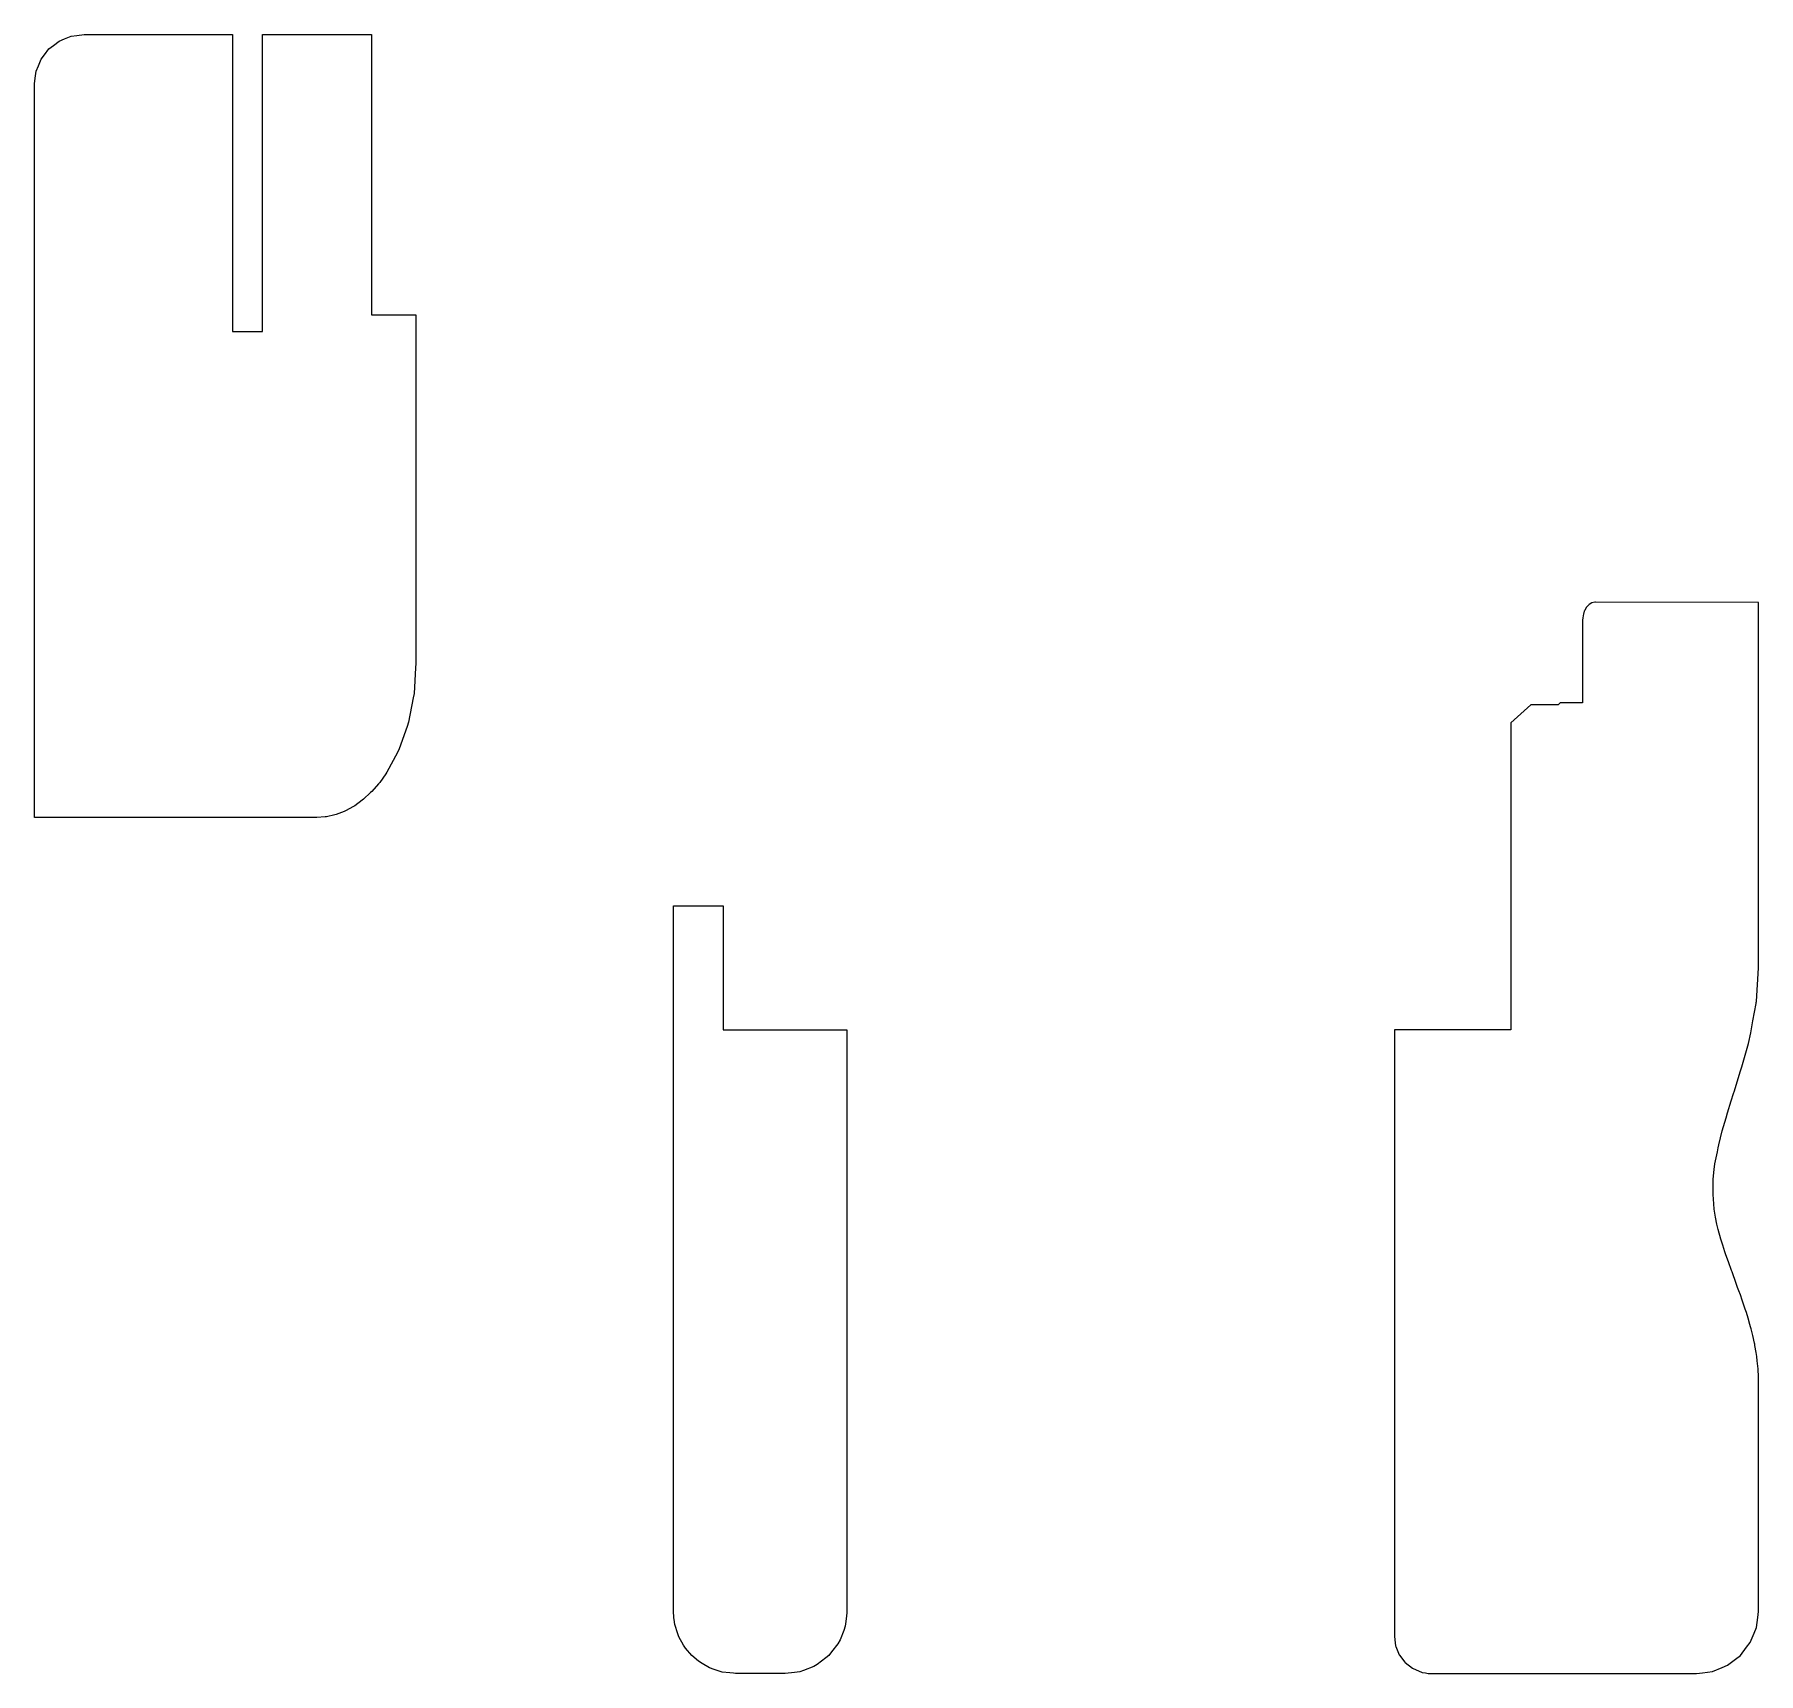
# Model space of a CAD drawing. Header units: metres. Extents: x 2.4 to 72, y -16 to 50.2.
import ezdxf

# ---------------------------------------------------------------- set-up
doc = ezdxf.new("R2010")
doc.units = ezdxf.units.M

msp = doc.modelspace()

# ---------------------------------------------------------------- linework, layer by layer
for p, q in [((3.613, 50.02), (3.882, 50.132)), ((3.882, 50.132), (4.111, 50.162)), ((4.111, 50.162), (4.4, 50.2)), ((4.4, 50.2), (9.822, 50.2)), ((9.822, 50.2), (10.238, 50.2)), ((10.238, 50.2), (10.392, 50.2)), ((10.392, 50.2), (10.392, 47.592)), ((11.608, 48.808), (11.608, 50.2)), ((11.608, 50.2), (11.732, 50.2)), ((11.732, 50.2), (12.055, 50.2)), ((12.055, 50.2), (16, 50.2)), ((16, 50.2), (16, 47.981)), ((2.808, 49.383), (2.986, 49.614)), ((2.986, 49.614), (3.169, 49.755)), ((3.169, 49.755), (3.4, 49.932)), ((3.4, 49.932), (3.613, 50.02)), ((2.468, 48.718), (2.556, 48.931)), ((2.556, 48.931), (2.668, 49.2)), ((2.668, 49.2), (2.808, 49.383)), ((11.608, 46.2), (11.608, 48.808)), ((2.4, 48.2), (2.43, 48.429)), ((2.4, 46.874), (2.4, 48.2)), ((2.43, 48.429), (2.468, 48.718)), ((10.392, 47.592), (10.392, 46.2)), ((16, 47.981), (16, 45.2)), ((2.4, 44.367), (2.4, 46.874)), ((10.392, 46.2), (10.392, 43.592)), ((11.608, 44.808), (11.608, 46.2)), ((11.608, 42.2), (11.608, 44.808)), ((16, 45.2), (16, 44.425)), ((16, 45.2), (16, 45.2)), ((2.4, 43.723), (2.4, 44.367)), ((16, 44.425), (16, 43.999)), ((16, 43.999), (16, 43.168)), ((2.4, 43.66), (2.4, 43.723)), ((2.4, 43.597), (2.4, 43.66)), ((2.4, 42.981), (2.4, 43.597)), ((10.392, 43.592), (10.392, 42.2)), ((16, 43.168), (16, 42.783)), ((2.4, 42.916), (2.4, 42.981)), ((2.4, 41.834), (2.4, 42.916)), ((16, 42.783), (16, 41.837)), ((2.4, 41.24), (2.4, 41.834)), ((10.392, 42.2), (10.392, 39.592)), ((11.608, 40.808), (11.608, 42.2)), ((16, 41.837), (16, 41.538)), ((2.4, 40.747), (2.4, 41.24)), ((16, 41.538), (16, 40.408)), ((2.4, 40.376), (2.4, 40.747)), ((2.4, 37.305), (2.4, 40.376)), ((11.608, 38.2), (11.608, 40.808)), ((16, 40.408), (16, 40.238)), ((16, 40.238), (16, 38.875)), ((10.392, 39.592), (10.392, 38.2)), ((16, 38.875), (16.028, 38.875)), ((16.028, 38.875), (17.8, 38.875)), ((17.8, 38.875), (17.8, 38.866)), ((17.8, 38.866), (17.8, 38.741)), ((17.8, 38.741), (17.8, 32.962)), ((10.392, 38.2), (10.456, 38.2)), ((10.456, 38.2), (10.47, 38.2)), ((10.47, 38.2), (10.596, 38.2)), ((10.596, 38.2), (10.625, 38.2)), ((10.625, 38.2), (10.767, 38.2)), ((10.767, 38.2), (10.806, 38.2)), ((10.806, 38.2), (10.958, 38.2)), ((10.958, 38.2), (11, 38.2)), ((11, 38.2), (11.155, 38.2)), ((11.155, 38.2), (11.194, 38.2)), ((11.194, 38.2), (11.346, 38.2)), ((11.346, 38.2), (11.375, 38.2)), ((11.375, 38.2), (11.517, 38.2)), ((11.517, 38.2), (11.53, 38.2)), ((11.53, 38.2), (11.608, 38.2)), ((2.4, 36.902), (2.4, 37.305)), ((2.4, 36.613), (2.4, 36.902)), ((2.4, 32.689), (2.4, 36.613)), ((17.8, 32.962), (17.8, 30.365)), ((2.4, 28.564), (2.4, 32.689)), ((17.8, 30.365), (17.8, 28.975)), ((2.4, 25.144), (2.4, 28.564)), ((17.8, 28.975), (17.8, 28.157)), ((17.8, 28.157), (17.8, 27.647)), ((17.8, 27.647), (17.8, 27.043)), ((65.15, 27.169), (65.061, 27.072)), ((65.16, 27.175), (65.15, 27.169)), ((65.271, 27.24), (65.16, 27.175)), ((65.394, 27.267), (65.271, 27.24)), ((65.4, 27.268), (65.394, 27.267)), ((65.418, 27.268), (65.4, 27.268)), ((72, 27.261), (65.418, 27.268)), ((72, 26.553), (72, 27.261)), ((17.8, 27.043), (17.8, 24.8)), ((64.906, 26.625), (64.9, 26.556)), ((64.9, 26.556), (64.9, 25.537)), ((64.917, 26.739), (64.906, 26.625)), ((64.931, 26.788), (64.917, 26.739)), ((64.967, 26.91), (64.931, 26.788)), ((64.983, 26.94), (64.967, 26.91)), ((65.046, 27.057), (64.983, 26.94)), ((65.061, 27.072), (65.046, 27.057)), ((72, 23.289), (72, 26.553)), ((2.4, 18.577), (2.4, 25.144)), ((64.9, 25.537), (64.9, 24.4)), ((17.788, 24.616), (17.723, 23.586)), ((17.8, 24.8), (17.788, 24.616)), ((64.9, 24.4), (64.9, 23.2)), ((17.689, 23.409), (17.496, 22.418)), ((17.723, 23.586), (17.689, 23.409)), ((62.808, 23.128), (62, 22.4)), ((62.908, 23.128), (62.808, 23.128)), ((63.908, 23.128), (62.908, 23.128)), ((63.983, 23.195), (63.908, 23.128)), ((63.985, 23.197), (63.983, 23.195)), ((63.987, 23.199), (63.985, 23.197)), ((63.988, 23.199), (63.987, 23.199)), ((64.017, 23.2), (63.988, 23.2)), ((63.988, 23.2), (63.988, 23.199)), ((64.9, 23.2), (64.017, 23.2)), ((72, 22.159), (72, 23.289)), ((17.496, 22.418), (17.44, 22.256)), ((62, 22.4), (62, 20.553)), ((17.44, 22.256), (17.126, 21.342)), ((72, 20.133), (72, 22.159)), ((17.051, 21.2), (16.628, 20.399)), ((17.126, 21.342), (17.051, 21.2)), ((16.584, 20.337), (16.338, 19.989)), ((16.628, 20.399), (16.584, 20.337)), ((62, 20.553), (62, 20.405)), ((62, 20.405), (62, 20.296)), ((62, 20.296), (62, 11.906)), ((15.971, 19.578), (15.686, 19.312)), ((16.022, 19.626), (15.971, 19.578)), ((16.29, 19.934), (16.022, 19.626)), ((16.338, 19.989), (16.29, 19.934)), ((72, 19.246), (72, 20.133)), ((14.904, 18.822), (14.58, 18.696)), ((14.961, 18.845), (14.904, 18.822)), ((15.275, 19.019), (14.961, 18.845)), ((15.331, 19.051), (15.275, 19.019)), ((15.632, 19.272), (15.331, 19.051)), ((15.686, 19.312), (15.632, 19.272)), ((72, 18.836), (72, 19.246)), ((72, 18.383), (72, 18.836)), ((12.076, 18.577), (2.4, 18.577)), ((13.8, 18.577), (12.076, 18.577)), ((14.133, 18.602), (13.8, 18.577)), ((14.192, 18.607), (14.133, 18.602)), ((14.522, 18.683), (14.192, 18.607)), ((14.58, 18.696), (14.522, 18.683)), ((72, 18.005), (72, 18.383)), ((72, 16.316), (72, 18.005)), ((72, 15.886), (72, 16.316)), ((72, 12.602), (72, 15.886)), ((28.2, 13.942), (28.2, 15)), ((28.2, 15), (28.351, 15)), ((28.351, 15), (30.2, 15)), ((30.2, 15), (30.2, 14.823)), ((30.2, 14.823), (30.2, 12.651)), ((28.2, 11.709), (28.2, 13.942)), ((30.2, 12.651), (30.2, 12.63)), ((30.2, 12.63), (30.2, 12.393)), ((71.996, 12.496), (72, 12.601)), ((72, 12.601), (72, 12.602)), ((30.2, 12.393), (30.2, 12.373)), ((30.2, 12.373), (30.2, 12.136)), ((30.2, 12.136), (30.2, 12.117)), ((30.2, 12.117), (30.2, 11.896)), ((30.2, 11.896), (30.2, 11.879)), ((30.2, 11.879), (30.2, 11.69)), ((62, 11.906), (62, 11.797)), ((71.912, 11.143), (71.996, 12.496)), ((28.2, 11.478), (28.2, 11.709)), ((28.2, 9.891), (28.2, 11.478)), ((30.2, 11.69), (30.2, 11.676)), ((30.2, 11.676), (30.2, 11.533)), ((30.2, 11.533), (30.2, 11.398)), ((30.2, 11.398), (30.2, 10)), ((62, 11.797), (62, 11.655)), ((62, 11.655), (62, 11.501)), ((62, 11.501), (62, 11.355)), ((62, 11.355), (62, 11.23)), ((62, 11.23), (62, 10)), ((71.908, 11.104), (71.912, 11.143)), ((71.767, 10.356), (71.901, 11.066)), ((71.901, 11.066), (71.908, 11.104)), ((28.2, 6.953), (28.2, 9.891)), ((30.2, 10), (31.119, 10)), ((31.119, 10), (35.2, 10)), ((31.119, 10), (31.119, 10)), ((35.2, 10), (35.2, 9.266)), ((61.29, 10), (57.3, 10)), ((57.3, 10), (57.3, 8.738)), ((62, 10), (61.29, 10)), ((71.59, 9.44), (71.691, 9.88)), ((71.691, 9.88), (71.767, 10.356)), ((71.767, 10.356), (71.767, 10.356)), ((35.2, 9.266), (35.2, 4.952)), ((71.333, 8.502), (71.537, 9.259)), ((71.537, 9.259), (71.59, 9.44)), ((57.3, 8.738), (57.3, 7.888)), ((71.262, 8.296), (71.333, 8.502)), ((57.3, 7.888), (57.3, 6.791)), ((71.034, 7.535), (71.262, 8.296)), ((70.747, 6.647), (70.899, 7.126)), ((70.899, 7.126), (70.996, 7.433)), ((70.996, 7.433), (71.034, 7.535)), ((28.2, 5.668), (28.2, 6.953)), ((57.3, 6.791), (57.3, 5.49)), ((70.53, 5.92), (70.694, 6.439)), ((70.694, 6.439), (70.747, 6.647)), ((28.2, 3.9), (28.2, 5.668)), ((70.395, 5.357), (70.53, 5.92)), ((35.2, 4.952), (35.2, 3.621)), ((57.3, 5.49), (57.3, 4.108)), ((70.24, 4.589), (70.339, 5.066)), ((70.339, 5.066), (70.367, 5.238)), ((70.367, 5.238), (70.395, 5.357)), ((70.172, 3.963), (70.216, 4.362)), ((70.216, 4.362), (70.24, 4.589)), ((28.2, 1.688), (28.2, 3.9)), ((35.2, 3.621), (35.2, 2.039)), ((57.3, 4.108), (57.3, 2.828)), ((70.164, 3.353), (70.168, 3.606)), ((70.168, 3.606), (70.172, 3.963)), ((57.3, 2.828), (57.3, 1.837)), ((70.195, 2.977), (70.164, 3.353)), ((70.213, 2.751), (70.195, 2.977)), ((70.27, 2.427), (70.213, 2.751)), ((70.317, 2.149), (70.27, 2.427)), ((70.376, 1.929), (70.317, 2.149)), ((28.2, -0.603), (28.2, 1.688)), ((35.2, 2.039), (35.2, 0.311)), ((57.3, 1.837), (57.3, 0.794)), ((70.477, 1.54), (70.376, 1.929)), ((70.503, 1.467), (70.477, 1.54)), ((70.56, 1.303), (70.503, 1.467)), ((57.3, 0.794), (57.3, -1.075)), ((70.64, 1.035), (70.56, 1.303)), ((70.674, 0.917), (70.64, 1.035)), ((70.782, 0.622), (70.674, 0.917)), ((35.2, 0.311), (35.2, -1.368)), ((70.907, 0.272), (70.782, 0.622)), ((70.93, 0.22), (70.907, 0.272)), ((70.959, 0.15), (70.93, 0.22)), ((71.07, -0.164), (70.959, 0.15)), ((28.2, -2.248), (28.2, -0.603)), ((71.154, -0.405), (71.07, -0.164)), ((71.21, -0.545), (71.154, -0.405)), ((71.271, -0.698), (71.21, -0.545)), ((35.2, -1.368), (35.2, -2.749)), ((57.3, -1.075), (57.3, -3.041)), ((71.342, -0.916), (71.271, -0.698)), ((71.409, -1.126), (71.342, -0.916)), ((71.466, -1.282), (71.409, -1.126)), ((71.516, -1.423), (71.466, -1.282)), ((71.579, -1.641), (71.516, -1.423)), ((71.652, -1.902), (71.579, -1.641)), ((71.682, -2), (71.652, -1.902)), ((71.704, -2.072), (71.682, -2)), ((71.769, -2.346), (71.704, -2.072)), ((28.2, -3.684), (28.2, -2.248)), ((35.2, -2.749), (35.2, -3.298)), ((71.841, -2.661), (71.769, -2.346)), ((71.847, -2.697), (71.841, -2.661)), ((71.856, -2.753), (71.847, -2.697)), ((71.905, -3.031), (71.856, -2.753)), ((35.2, -3.298), (35.2, -4.663)), ((57.3, -3.041), (57.3, -4.876)), ((71.933, -3.193), (71.905, -3.031)), ((71.95, -3.364), (71.933, -3.193)), ((71.984, -3.697), (71.95, -3.364)), ((28.2, -5.277), (28.2, -3.684)), ((71.984, -3.702), (71.984, -3.697)), ((71.996, -4.02), (71.984, -3.702)), ((72, -4.145), (71.996, -4.02)), ((72, -5.099), (72, -4.145)), ((35.2, -4.663), (35.2, -6.22)), ((28.2, -7.26), (28.2, -5.277)), ((57.3, -4.876), (57.3, -6.452)), ((72, -6.928), (72, -5.099)), ((35.2, -6.22), (35.2, -7.751)), ((57.3, -6.452), (57.3, -7.727)), ((72, -8.245), (72, -6.928)), ((28.2, -9.061), (28.2, -7.26)), ((35.2, -7.751), (35.2, -9.1)), ((57.3, -7.727), (57.3, -8.716)), ((72, -9.007), (72, -8.245)), ((57.3, -8.716), (57.3, -9.458)), ((72, -9.671), (72, -9.007)), ((28.2, -10.441), (28.2, -9.061)), ((35.2, -9.1), (35.2, -10.197)), ((57.3, -9.458), (57.3, -9.996)), ((72, -10.181), (72, -9.671)), ((35.2, -10.197), (35.2, -11.034)), ((57.3, -9.996), (57.3, -10.187)), ((57.3, -10.187), (57.3, -10.576)), ((72, -10.558), (72, -10.181)), ((28.2, -11.409), (28.2, -10.441)), ((35.2, -11.034), (35.2, -11.64)), ((57.3, -10.576), (57.3, -10.755)), ((57.3, -10.755), (57.3, -14.177)), ((72, -10.959), (72, -10.558)), ((72, -11.032), (72, -10.959)), ((72, -13.5), (72, -11.032)), ((28.2, -12.057), (28.2, -11.409)), ((35.2, -11.64), (35.2, -12.056)), ((28.2, -12.479), (28.2, -12.057)), ((28.2, -12.747), (28.2, -12.479)), ((35.2, -12.056), (35.2, -12.321)), ((35.2, -12.321), (35.2, -12.47)), ((35.2, -12.47), (35.2, -13.5)), ((28.2, -12.91), (28.2, -12.747)), ((28.2, -13.001), (28.2, -12.91)), ((28.2, -13.5), (28.2, -13.001)), ((28.211, -13.723), (28.2, -13.5)), ((28.212, -13.745), (28.211, -13.723)), ((28.225, -13.817), (28.212, -13.745)), ((28.255, -14.017), (28.225, -13.817)), ((35.148, -13.897), (35.143, -13.992)), ((35.178, -13.67), (35.148, -13.897)), ((35.198, -13.545), (35.178, -13.67)), ((35.2, -13.5), (35.198, -13.545)), ((71.915, -14.147), (71.969, -13.738)), ((71.969, -13.738), (72, -13.5)), ((28.37, -14.397), (28.255, -14.017)), ((28.418, -14.514), (28.37, -14.397)), ((28.603, -14.859), (28.418, -14.514)), ((35.075, -14.264), (34.92, -14.64)), ((35.129, -14.086), (35.075, -14.264)), ((35.143, -13.992), (35.129, -14.086)), ((57.3, -14.177), (57.3, -14.237)), ((57.3, -14.237), (57.3, -14.5)), ((57.3, -14.5), (57.329, -14.76)), ((71.665, -14.75), (71.823, -14.369)), ((71.823, -14.369), (71.915, -14.147)), ((28.688, -14.97), (28.603, -14.859)), ((28.932, -15.268), (28.688, -14.97)), ((29.211, -15.497), (28.932, -15.268)), ((34.468, -15.268), (34.341, -15.372)), ((34.581, -15.129), (34.468, -15.268)), ((34.833, -14.801), (34.581, -15.129)), ((34.92, -14.64), (34.833, -14.801)), ((57.329, -14.76), (57.35, -14.882)), ((57.35, -14.882), (57.358, -14.909)), ((57.358, -14.909), (57.495, -15.238)), ((57.495, -15.238), (57.508, -15.26)), ((57.508, -15.26), (57.726, -15.544)), ((71.077, -15.414), (71.268, -15.268)), ((71.268, -15.268), (71.519, -14.94)), ((71.519, -14.94), (71.665, -14.75)), ((29.348, -15.601), (29.211, -15.497)), ((29.657, -15.767), (29.348, -15.601)), ((29.834, -15.84), (29.657, -15.767)), ((30.161, -15.94), (29.834, -15.84)), ((30.474, -15.97), (30.161, -15.94)), ((30.613, -15.991), (30.474, -15.97)), ((30.7, -16), (30.613, -15.991)), ((32.175, -16), (30.7, -16)), ((32.7, -16), (32.175, -16)), ((33.078, -15.963), (32.7, -16)), ((33.299, -15.926), (33.078, -15.963)), ((33.446, -15.881), (33.299, -15.926)), ((33.856, -15.711), (33.446, -15.881)), ((33.997, -15.636), (33.856, -15.711)), ((34.341, -15.372), (33.997, -15.636)), ((57.726, -15.544), (57.74, -15.561)), ((57.74, -15.561), (58.025, -15.78)), ((58.025, -15.78), (58.058, -15.803)), ((58.058, -15.803), (58.393, -15.942)), ((58.393, -15.942), (58.426, -15.952)), ((58.426, -15.952), (58.43, -15.952)), ((58.43, -15.952), (58.554, -15.974)), ((58.554, -15.974), (58.663, -15.993)), ((58.663, -15.993), (58.677, -15.995)), ((58.677, -15.995), (58.691, -15.996)), ((58.691, -15.996), (58.738, -15.999)), ((58.738, -15.999), (58.753, -15.999)), ((58.753, -15.999), (58.8, -16)), ((58.8, -16), (67.68, -16)), ((67.68, -16), (69.5, -16)), ((69.5, -16), (69.738, -15.969)), ((69.738, -15.969), (70.147, -15.915)), ((70.147, -15.915), (70.528, -15.757)), ((70.528, -15.757), (70.75, -15.665)), ((70.75, -15.665), (71.077, -15.414))]:
    msp.add_line(p, q)

doc.saveas('drawing.dxf')
